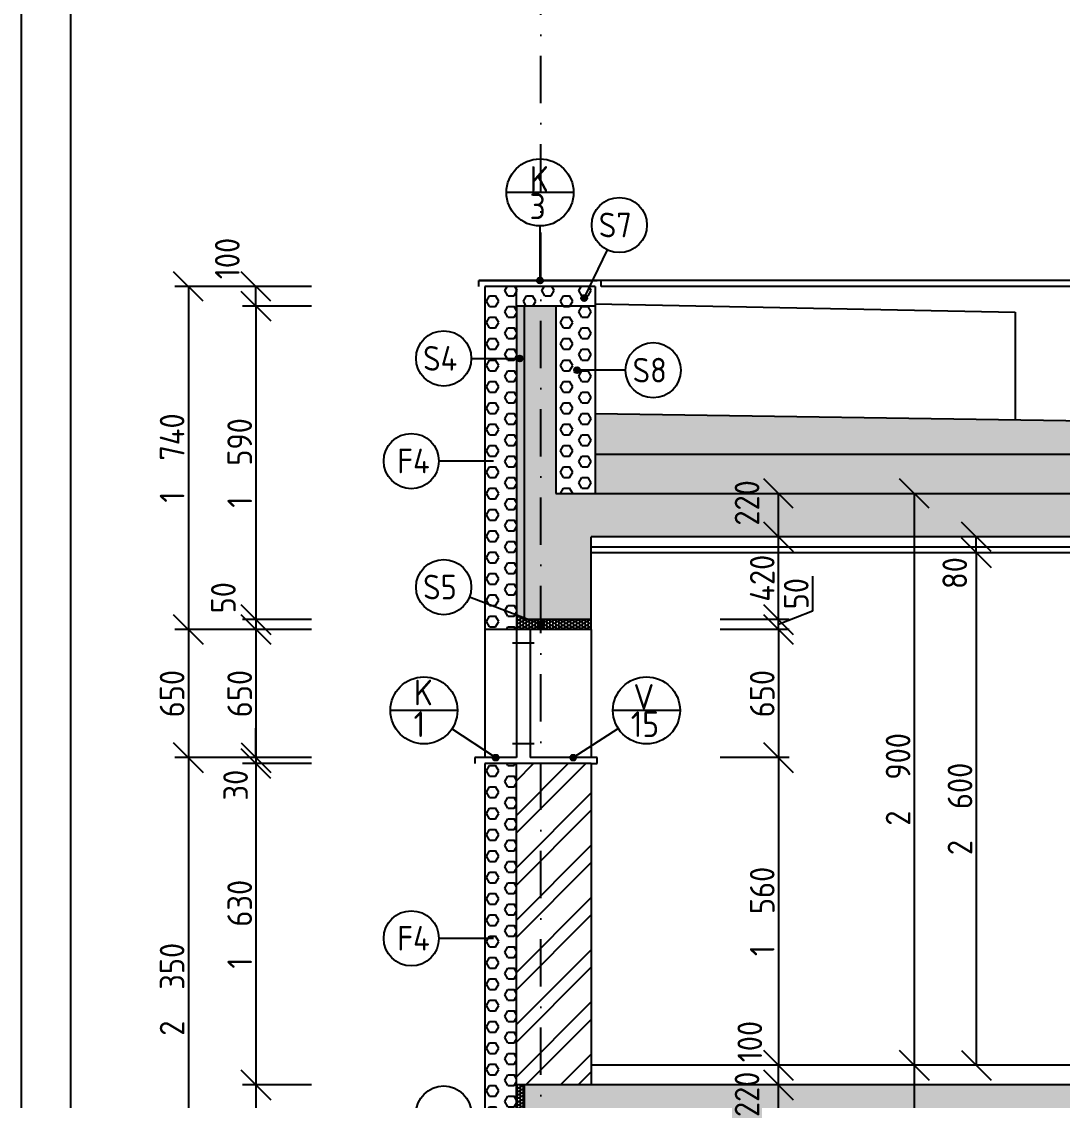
# Model space of a CAD drawing. Extents: x 3792242 to 5145247, y -1546315 to -1031918.
# Drawn here: x 3793531 to 3798810, y -1529822 to -1524350 of the extents above; entities that cross this region are included whole.
import ezdxf

# ---------------------------------------------------------------- set-up
doc = ezdxf.new("R2010")
doc.units = 0
doc.header["$MEASUREMENT"] = 0
doc.linetypes.add('BODKOCIARKOVANA_3', pattern=[5.6, 3, -1.3, 0, -1.3])
doc.layers.get('0').update_dxf_attribs({"linetype": 'CONTINUOUS'})
doc.layers.get('Defpoints').update_dxf_attribs({"color": 61, "linetype": 'CONTINUOUS'})
for name, color, linetype in [('KÓTY', 4, 'CONTINUOUS'), ('MÚRY', 1, 'CONTINUOUS'), ('OKNÁ', 143, 'CONTINUOUS'), ('osi', 253, 'CONTINUOUS'), ('TENKÁ', 7, 'CONTINUOUS'), ('ŠRAFY', 82, 'CONTINUOUS'), ('šrafy-múry', 8, 'CONTINUOUS')]:
    doc.layers.add(name, color=color, linetype=linetype)
doc.styles.add('STYLE1', font='isocp.shx')
doc.dimstyles.new('STANDARD-50', dxfattribs={"dimtxt": 125, "dimasz": 150, "dimexe": 10, "dimexo": 200, "dimgap": 20, "dimtad": 1, "dimdsep": 46, "dimlunit": 6, "dimtxsty": 'STYLE1', "dimblk1": 'OBLIQUE', "dimblk2": 'OBLIQUE', "dimsah": 1, "dimcen": 2.5, "dimse1": 1, "dimse2": 1, "dimadec": 0, "dimazin": 0, "dimtfac": 1, "dimtmove": 1, "dimatfit": 3, "dimldrblk": 'OBLIQUE', "dimfxl": 1, "dimtolj": 1, "dimtzin": 0, "dimarcsym": 0})
pattern_1 = [(45, (-139994.81, -26883.5), (53.0330086, 194.4543648), [250, -50, 0, -50])]
pattern_2 = [(0, (-652064.81, -17883.5), (0, 54.12658774), [31.25, -62.5]), (120, (-652064.81, -17883.5), (-46.875, -27.06329387), [31.25, -62.5]), (60, (-652033.56, -17883.5), (-46.875, 27.06329387), [31.25, -62.5])]
pattern_3 = [(0, (-648106.807, -26883.5), (15, 8.660254038), [10, -20]), (120, (-648106.807, -26883.5), (-15, 8.660254038), [10, -20]), (60, (-648106.807, -26883.5), (4e-15, 17.320508076), [-20, 10])]
pattern_4 = [(0, (42813.193, 0), (0, 37.5), [37.5, -37.5]), (90, (42813.193, 0), (-37.5, 2e-15), [37.5, -37.5])]

# ---------------------------------------------------------------- blocks, each defined once
blk = doc.blocks.new('_OBLIQUE')
at = {"color": 0, "linetype": 'ByBlock'}
blk.add_line((-0.5, -0.5), (0.5, 0.5), dxfattribs=at)
blk = doc.blocks.new('*D33676')
at = {"layer": 'Defpoints', "color": 0}
for p in [(3797724.7, -1529643.8), (3798058.7, -1529643.8), (3797724.7, -1532643.8)]:
    blk.add_point(p, dxfattribs=at)
at = {"layer": 'KÓTY', "color": 0, "lineweight": -2, "ltscale": 0.25}
blk.add_line((3798058.7, -1532643.8), (3798058.7, -1529643.8), dxfattribs=at)
at = {"layer": 'KÓTY', "color": 0, "linetype": 'ByBlock', "lineweight": -2, "xscale": 150, "yscale": 150, "zscale": 150}
for p, rotation in [((3798058.7, -1529643.8), 90), ((3798058.7, -1532643.8), 270)]:
    blk.add_blockref('_OBLIQUE', p, dxfattribs=dict(at, rotation=rotation))
at = {"layer": 'KÓTY', "color": 0, "insert": (3797976.2, -1531143.8), "char_height": 125, "attachment_point": 5, "rotation": 90, "style": 'STYLE1'}
blk.add_mtext('\\A1;3ﾠ000', dxfattribs=at)
blk = doc.blocks.new('*D33682')
at = {"layer": 'Defpoints', "color": 0}
for p in [(3796889.2, -1529743.8), (3797369.7, -1529743.8), (3796889.2, -1529963.8)]:
    blk.add_point(p, dxfattribs=at)
at = {"layer": 'KÓTY', "color": 0, "lineweight": -2, "ltscale": 0.25}
blk.add_line((3797369.7, -1529963.8), (3797369.7, -1529743.8), dxfattribs=at)
at = {"layer": 'KÓTY', "color": 0, "linetype": 'ByBlock', "lineweight": -2, "xscale": 150, "yscale": 150, "zscale": 150}
for p, rotation in [((3797369.7, -1529743.8), 90), ((3797369.7, -1529963.8), 270)]:
    blk.add_blockref('_OBLIQUE', p, dxfattribs=dict(at, rotation=rotation))
at = {"layer": 'KÓTY', "color": 0, "insert": (3797210.2, -1529791.5), "char_height": 125, "attachment_point": 5, "rotation": 90, "style": 'STYLE1'}
blk.add_mtext('\\A1;220', dxfattribs=at)
blk = doc.blocks.new('*D33684')
at = {"layer": 'Defpoints', "color": 0}
for p in [(3797369.7, -1529643.8), (3797369.7, -1529643.8), (3797369.7, -1529743.8)]:
    blk.add_point(p, dxfattribs=at)
at = {"layer": 'KÓTY', "color": 0, "lineweight": -2, "ltscale": 0.25}
blk.add_line((3797369.7, -1529743.8), (3797369.7, -1529643.8), dxfattribs=at)
at = {"layer": 'KÓTY', "color": 0, "linetype": 'ByBlock', "lineweight": -2, "xscale": 150, "yscale": 150, "zscale": 150}
for p, rotation in [((3797369.7, -1529643.8), 90), ((3797369.7, -1529743.8), 270)]:
    blk.add_blockref('_OBLIQUE', p, dxfattribs=dict(at, rotation=rotation))
at = {"layer": 'KÓTY', "color": 0, "insert": (3797224.2, -1529524), "char_height": 125, "attachment_point": 5, "rotation": 90, "style": 'STYLE1'}
blk.add_mtext('\\A1;100', dxfattribs=at)
blk = doc.blocks.new('*D33686')
at = {"layer": 'Defpoints', "color": 0}
for p in [(3798033.2, -1527043.8), (3798033.2, -1529643.8), (3798372.7, -1529643.8)]:
    blk.add_point(p, dxfattribs=at)
at = {"layer": 'KÓTY', "color": 0, "lineweight": -2, "ltscale": 0.25}
blk.add_line((3798372.7, -1527043.8), (3798372.7, -1529643.8), dxfattribs=at)
at = {"layer": 'KÓTY', "color": 0, "linetype": 'ByBlock', "lineweight": -2, "xscale": 150, "yscale": 150, "zscale": 150}
for p, rotation in [((3798372.7, -1527043.8), 90), ((3798372.7, -1529643.8), 270)]:
    blk.add_blockref('_OBLIQUE', p, dxfattribs=dict(at, rotation=rotation))
at = {"layer": 'KÓTY', "color": 0, "insert": (3798290.2, -1528343.8), "char_height": 125, "attachment_point": 5, "rotation": 90, "style": 'STYLE1'}
blk.add_mtext('\\A1;2ﾠ600', dxfattribs=at)
blk = doc.blocks.new('*D33687')
at = {"layer": 'Defpoints', "color": 0}
for p in [(3798372.7, -1526963.8), (3798372.7, -1526963.8), (3798372.7, -1527043.8)]:
    blk.add_point(p, dxfattribs=at)
at = {"layer": 'KÓTY', "color": 0, "lineweight": -2, "ltscale": 0.25}
blk.add_line((3798372.7, -1527043.8), (3798372.7, -1526963.8), dxfattribs=at)
at = {"layer": 'KÓTY', "color": 0, "linetype": 'ByBlock', "lineweight": -2, "xscale": 150, "yscale": 150, "zscale": 150}
for p, rotation in [((3798372.7, -1526963.8), 90), ((3798372.7, -1527043.8), 270)]:
    blk.add_blockref('_OBLIQUE', p, dxfattribs=dict(at, rotation=rotation))
at = {"layer": 'KÓTY', "color": 0, "insert": (3798263.7, -1527147.5), "char_height": 125, "attachment_point": 5, "rotation": 90, "style": 'STYLE1'}
blk.add_mtext('\\A1;80', dxfattribs=at)
blk = doc.blocks.new('*D33688')
at = {"layer": 'Defpoints', "color": 0}
for p in [(3797724.7, -1526743.8), (3798058.7, -1526743.8), (3797724.7, -1529643.8)]:
    blk.add_point(p, dxfattribs=at)
at = {"layer": 'KÓTY', "color": 0, "lineweight": -2, "ltscale": 0.25}
blk.add_line((3798058.7, -1529643.8), (3798058.7, -1526743.8), dxfattribs=at)
at = {"layer": 'KÓTY', "color": 0, "linetype": 'ByBlock', "lineweight": -2, "xscale": 150, "yscale": 150, "zscale": 150}
for p, rotation in [((3798058.7, -1526743.8), 90), ((3798058.7, -1529643.8), 270)]:
    blk.add_blockref('_OBLIQUE', p, dxfattribs=dict(at, rotation=rotation))
at = {"layer": 'KÓTY', "color": 0, "insert": (3797976.2, -1528193.8), "char_height": 125, "attachment_point": 5, "rotation": 90, "style": 'STYLE1'}
blk.add_mtext('\\A1;2ﾠ900', dxfattribs=at)
blk = doc.blocks.new('*D33689')
at = {"layer": 'Defpoints', "color": 0}
for p in [(3796450.2, -1528083.8), (3796420.2, -1529643.8), (3797369.7, -1529643.8)]:
    blk.add_point(p, dxfattribs=at)
at = {"layer": 'KÓTY', "color": 0, "lineweight": -2, "ltscale": 0.25}
blk.add_line((3797369.7, -1528083.8), (3797369.7, -1529643.8), dxfattribs=at)
at = {"layer": 'KÓTY', "color": 0, "linetype": 'ByBlock', "lineweight": -2, "xscale": 150, "yscale": 150, "zscale": 150}
for p, rotation in [((3797369.7, -1528083.8), 90), ((3797369.7, -1529643.8), 270)]:
    blk.add_blockref('_OBLIQUE', p, dxfattribs=dict(at, rotation=rotation))
at = {"layer": 'KÓTY', "color": 0, "insert": (3797287.2, -1528863.8), "char_height": 125, "attachment_point": 5, "rotation": 90, "style": 'STYLE1'}
blk.add_mtext('\\A1;1ﾠ560', dxfattribs=at)
blk = doc.blocks.new('*D33690')
at = {"layer": 'Defpoints', "color": 0}
for p in [(3796420.2, -1527433.8), (3796420.2, -1528083.8), (3797369.7, -1528083.8)]:
    blk.add_point(p, dxfattribs=at)
at = {"layer": 'KÓTY', "color": 0, "lineweight": -2, "ltscale": 0.25}
blk.add_line((3797369.7, -1527433.8), (3797369.7, -1528083.8), dxfattribs=at)
at = {"layer": 'KÓTY', "color": 0, "linetype": 'ByBlock', "lineweight": -2, "xscale": 150, "yscale": 150, "zscale": 150}
for p, rotation in [((3797369.7, -1527433.8), 90), ((3797369.7, -1528083.8), 270)]:
    blk.add_blockref('_OBLIQUE', p, dxfattribs=dict(at, rotation=rotation))
at = {"layer": 'KÓTY', "color": 0, "insert": (3797287.2, -1527758.8), "char_height": 125, "attachment_point": 5, "rotation": 90, "style": 'STYLE1'}
blk.add_mtext('\\A1;650', dxfattribs=at)
blk = doc.blocks.new('*D33694')
at = {"layer": 'Defpoints', "color": 0}
for p in [(3796889.2, -1526743.8), (3797369.7, -1526743.8), (3796889.2, -1526963.8)]:
    blk.add_point(p, dxfattribs=at)
at = {"layer": 'KÓTY', "color": 0, "lineweight": -2, "ltscale": 0.25}
blk.add_line((3797369.7, -1526963.8), (3797369.7, -1526743.8), dxfattribs=at)
at = {"layer": 'KÓTY', "color": 0, "linetype": 'ByBlock', "lineweight": -2, "xscale": 150, "yscale": 150, "zscale": 150}
for p, rotation in [((3797369.7, -1526743.8), 90), ((3797369.7, -1526963.8), 270)]:
    blk.add_blockref('_OBLIQUE', p, dxfattribs=dict(at, rotation=rotation))
at = {"layer": 'KÓTY', "color": 0, "insert": (3797210.2, -1526791.5), "char_height": 125, "attachment_point": 5, "rotation": 90, "style": 'STYLE1'}
blk.add_mtext('\\A1;220', dxfattribs=at)
blk = doc.blocks.new('*D49420')
at = {"layer": 'Defpoints', "color": 0}
for p in [(3796420.2, -1527383.8), (3797369.7, -1527383.8), (3796420.2, -1527433.8)]:
    blk.add_point(p, dxfattribs=at)
at = {"layer": 'KÓTY', "color": 0, "lineweight": -2, "ltscale": 0.25}
for p, q in [((3797542.2, -1527162.9), (3797542.2, -1527340.5)), ((3797542.2, -1527340.5), (3797369.7, -1527408.8)), ((3797369.7, -1527433.8), (3797369.7, -1527383.8))]:
    blk.add_line(p, q, dxfattribs=at)
at = {"layer": 'KÓTY', "color": 0, "linetype": 'ByBlock', "lineweight": -2, "xscale": 150, "yscale": 150, "zscale": 150}
for p, rotation in [((3797369.7, -1527383.8), 90), ((3797369.7, -1527433.8), 270)]:
    blk.add_blockref('_OBLIQUE', p, dxfattribs=dict(at, rotation=rotation))
at = {"layer": 'KÓTY', "color": 0, "insert": (3797459.7, -1527251.7), "char_height": 125, "attachment_point": 5, "rotation": 90, "style": 'STYLE1'}
blk.add_mtext('\\A1;50', dxfattribs=at)
blk = doc.blocks.new('*D49421')
at = {"layer": 'Defpoints', "color": 0}
for p in [(3796420.2, -1526963.8), (3797369.7, -1526963.8), (3796420.2, -1527383.8)]:
    blk.add_point(p, dxfattribs=at)
at = {"layer": 'KÓTY', "color": 0, "lineweight": -2, "ltscale": 0.25}
blk.add_line((3797369.7, -1527383.8), (3797369.7, -1526963.8), dxfattribs=at)
at = {"layer": 'KÓTY', "color": 0, "linetype": 'ByBlock', "lineweight": -2, "xscale": 150, "yscale": 150, "zscale": 150}
for p, rotation in [((3797369.7, -1526963.8), 90), ((3797369.7, -1527383.8), 270)]:
    blk.add_blockref('_OBLIQUE', p, dxfattribs=dict(at, rotation=rotation))
at = {"layer": 'KÓTY', "color": 0, "insert": (3797287.2, -1527173.8), "char_height": 125, "attachment_point": 5, "rotation": 90, "style": 'STYLE1'}
blk.add_mtext('\\A1;420', dxfattribs=at)
blk = doc.blocks.new('*D49437')
at = {"layer": 'Defpoints', "color": 0}
for p in [(3794719.7, -1525693.8), (3795538.7, -1525693.8), (3795538.7, -1525793.8)]:
    blk.add_point(p, dxfattribs=at)
at = {"layer": 'KÓTY', "color": 0, "lineweight": -2, "ltscale": 0.25}
blk.add_line((3794719.7, -1525793.8), (3794719.7, -1525693.8), dxfattribs=at)
at = {"layer": 'KÓTY', "color": 0, "linetype": 'ByBlock', "lineweight": -2, "xscale": 150, "yscale": 150, "zscale": 150}
for p, rotation in [((3794719.7, -1525693.8), 90), ((3794719.7, -1525793.8), 270)]:
    blk.add_blockref('_OBLIQUE', p, dxfattribs=dict(at, rotation=rotation))
at = {"layer": 'KÓTY', "color": 0, "insert": (3794574.2, -1525552), "char_height": 125, "attachment_point": 5, "rotation": 90, "style": 'STYLE1'}
blk.add_mtext('\\A1;100', dxfattribs=at)
blk = doc.blocks.new('*D49438')
at = {"layer": 'Defpoints', "color": 0}
for p in [(3795880.2, -1525693.8), (3794376.7, -1527433.8), (3795880.2, -1527433.8)]:
    blk.add_point(p, dxfattribs=at)
at = {"layer": 'KÓTY', "color": 0, "lineweight": -2, "ltscale": 0.25}
blk.add_line((3794376.7, -1525693.8), (3794376.7, -1527433.8), dxfattribs=at)
at = {"layer": 'KÓTY', "color": 0, "linetype": 'ByBlock', "lineweight": -2, "xscale": 150, "yscale": 150, "zscale": 150}
for p, rotation in [((3794376.7, -1525693.8), 90), ((3794376.7, -1527433.8), 270)]:
    blk.add_blockref('_OBLIQUE', p, dxfattribs=dict(at, rotation=rotation))
at = {"layer": 'KÓTY', "color": 0, "insert": (3794294.2, -1526563.8), "char_height": 125, "attachment_point": 5, "rotation": 90, "style": 'STYLE1'}
blk.add_mtext('\\A1;1ﾠ740', dxfattribs=at)
blk = doc.blocks.new('*D49439')
at = {"layer": 'Defpoints', "color": 0}
for p in [(3795880.2, -1527433.8), (3794376.7, -1528083.8), (3795880.2, -1528083.8)]:
    blk.add_point(p, dxfattribs=at)
at = {"layer": 'KÓTY', "color": 0, "lineweight": -2, "ltscale": 0.25}
blk.add_line((3794376.7, -1527433.8), (3794376.7, -1528083.8), dxfattribs=at)
at = {"layer": 'KÓTY', "color": 0, "linetype": 'ByBlock', "lineweight": -2, "xscale": 150, "yscale": 150, "zscale": 150}
for p, rotation in [((3794376.7, -1527433.8), 90), ((3794376.7, -1528083.8), 270)]:
    blk.add_blockref('_OBLIQUE', p, dxfattribs=dict(at, rotation=rotation))
at = {"layer": 'KÓTY', "color": 0, "insert": (3794294.2, -1527758.8), "char_height": 125, "attachment_point": 5, "rotation": 90, "style": 'STYLE1'}
blk.add_mtext('\\A1;650', dxfattribs=at)
blk = doc.blocks.new('*D49440')
at = {"layer": 'Defpoints', "color": 0}
for p in [(3795880.2, -1528083.8), (3794376.7, -1530433.8), (3795880.2, -1530433.8)]:
    blk.add_point(p, dxfattribs=at)
at = {"layer": 'KÓTY', "color": 0, "lineweight": -2, "ltscale": 0.25}
blk.add_line((3794376.7, -1528083.8), (3794376.7, -1530433.8), dxfattribs=at)
at = {"layer": 'KÓTY', "color": 0, "linetype": 'ByBlock', "lineweight": -2, "xscale": 150, "yscale": 150, "zscale": 150}
for p, rotation in [((3794376.7, -1528083.8), 90), ((3794376.7, -1530433.8), 270)]:
    blk.add_blockref('_OBLIQUE', p, dxfattribs=dict(at, rotation=rotation))
at = {"layer": 'KÓTY', "color": 0, "insert": (3794294.2, -1529258.8), "char_height": 125, "attachment_point": 5, "rotation": 90, "style": 'STYLE1'}
blk.add_mtext('\\A1;2ﾠ350', dxfattribs=at)
blk = doc.blocks.new('*D49446')
at = {"layer": 'Defpoints', "color": 0}
for p in [(3796040.2, -1525793.8), (3794719.7, -1527383.8), (3796080.2, -1527383.8)]:
    blk.add_point(p, dxfattribs=at)
at = {"layer": 'KÓTY', "color": 0, "lineweight": -2, "ltscale": 0.25}
blk.add_line((3794719.7, -1525793.8), (3794719.7, -1527383.8), dxfattribs=at)
at = {"layer": 'KÓTY', "color": 0, "linetype": 'ByBlock', "lineweight": -2, "xscale": 150, "yscale": 150, "zscale": 150}
for p, rotation in [((3794719.7, -1525793.8), 90), ((3794719.7, -1527383.8), 270)]:
    blk.add_blockref('_OBLIQUE', p, dxfattribs=dict(at, rotation=rotation))
at = {"layer": 'KÓTY', "color": 0, "insert": (3794637.2, -1526588.8), "char_height": 125, "attachment_point": 5, "rotation": 90, "style": 'STYLE1'}
blk.add_mtext('\\A1;1ﾠ590', dxfattribs=at)
blk = doc.blocks.new('*D49447')
at = {"layer": 'Defpoints', "color": 0}
for p in [(3796080.2, -1527383.8), (3794719.7, -1527433.8), (3796040.2, -1527433.8)]:
    blk.add_point(p, dxfattribs=at)
at = {"layer": 'KÓTY', "color": 0, "lineweight": -2, "ltscale": 0.25}
blk.add_line((3794719.7, -1527383.8), (3794719.7, -1527433.8), dxfattribs=at)
at = {"layer": 'KÓTY', "color": 0, "linetype": 'ByBlock', "lineweight": -2, "xscale": 150, "yscale": 150, "zscale": 150}
for p, rotation in [((3794719.7, -1527383.8), 90), ((3794719.7, -1527433.8), 270)]:
    blk.add_blockref('_OBLIQUE', p, dxfattribs=dict(at, rotation=rotation))
at = {"layer": 'KÓTY', "color": 0, "insert": (3794554.2, -1527272.5), "char_height": 125, "attachment_point": 5, "rotation": 90, "style": 'STYLE1'}
blk.add_mtext('\\A1;50', dxfattribs=at)
blk = doc.blocks.new('*D49448')
at = {"layer": 'Defpoints', "color": 0}
for p in [(3796040.2, -1527433.8), (3794719.7, -1528083.8), (3796110.2, -1528083.8)]:
    blk.add_point(p, dxfattribs=at)
at = {"layer": 'KÓTY', "color": 0, "lineweight": -2, "ltscale": 0.25}
blk.add_line((3794719.7, -1527433.8), (3794719.7, -1528083.8), dxfattribs=at)
at = {"layer": 'KÓTY', "color": 0, "linetype": 'ByBlock', "lineweight": -2, "xscale": 150, "yscale": 150, "zscale": 150}
for p, rotation in [((3794719.7, -1527433.8), 90), ((3794719.7, -1528083.8), 270)]:
    blk.add_blockref('_OBLIQUE', p, dxfattribs=dict(at, rotation=rotation))
at = {"layer": 'KÓTY', "color": 0, "insert": (3794637.2, -1527758.8), "char_height": 125, "attachment_point": 5, "rotation": 90, "style": 'STYLE1'}
blk.add_mtext('\\A1;650', dxfattribs=at)
blk = doc.blocks.new('*D49449')
at = {"layer": 'Defpoints', "color": 0}
for p in [(3794719.7, -1528113.8), (3796110.2, -1528083.8), (3796110.2, -1528113.8)]:
    blk.add_point(p, dxfattribs=at)
at = {"layer": 'KÓTY', "color": 0, "lineweight": -2, "ltscale": 0.25}
for p, q in [((3794719.7, -1528083.8), (3794719.7, -1527933.8)), ((3794719.7, -1528083.8), (3794719.7, -1528113.8)), ((3794719.7, -1528113.8), (3794719.7, -1528263.8))]:
    blk.add_line(p, q, dxfattribs=at)
at = {"layer": 'KÓTY', "color": 0, "linetype": 'ByBlock', "lineweight": -2, "xscale": 150, "yscale": 150, "zscale": 150}
for p, rotation in [((3794719.7, -1528083.8), 270), ((3794719.7, -1528113.8), 90)]:
    blk.add_blockref('_OBLIQUE', p, dxfattribs=dict(at, rotation=rotation))
at = {"layer": 'KÓTY', "color": 0, "insert": (3794616.2, -1528223), "char_height": 125, "attachment_point": 5, "rotation": 90, "style": 'STYLE1'}
blk.add_mtext('\\A1;30', dxfattribs=at)
blk = doc.blocks.new('*D49450')
at = {"layer": 'Defpoints', "color": 0}
for p in [(3796110.2, -1528113.8), (3794719.7, -1529743.8), (3796080.2, -1529743.8)]:
    blk.add_point(p, dxfattribs=at)
at = {"layer": 'KÓTY', "color": 0, "lineweight": -2, "ltscale": 0.25}
blk.add_line((3794719.7, -1528113.8), (3794719.7, -1529743.8), dxfattribs=at)
at = {"layer": 'KÓTY', "color": 0, "linetype": 'ByBlock', "lineweight": -2, "xscale": 150, "yscale": 150, "zscale": 150}
for p, rotation in [((3794719.7, -1528113.8), 90), ((3794719.7, -1529743.8), 270)]:
    blk.add_blockref('_OBLIQUE', p, dxfattribs=dict(at, rotation=rotation))
at = {"layer": 'KÓTY', "color": 0, "insert": (3794637.2, -1528928.8), "char_height": 125, "attachment_point": 5, "rotation": 90, "style": 'STYLE1'}
blk.add_mtext('\\A1;1ﾠ630', dxfattribs=at)
blk = doc.blocks.new('*D49451')
at = {"layer": 'Defpoints', "color": 0}
for p in [(3796080.2, -1529743.8), (3794719.7, -1530383.8), (3796080.2, -1530383.8)]:
    blk.add_point(p, dxfattribs=at)
at = {"layer": 'KÓTY', "color": 0, "lineweight": -2, "ltscale": 0.25}
blk.add_line((3794719.7, -1529743.8), (3794719.7, -1530383.8), dxfattribs=at)
at = {"layer": 'KÓTY', "color": 0, "linetype": 'ByBlock', "lineweight": -2, "xscale": 150, "yscale": 150, "zscale": 150}
for p, rotation in [((3794719.7, -1529743.8), 90), ((3794719.7, -1530383.8), 270)]:
    blk.add_blockref('_OBLIQUE', p, dxfattribs=dict(at, rotation=rotation))
at = {"layer": 'KÓTY', "color": 0, "insert": (3794637.2, -1530063.8), "char_height": 125, "attachment_point": 5, "rotation": 90, "style": 'STYLE1'}
blk.add_mtext('\\A1;640', dxfattribs=at)

msp = doc.modelspace()

# ---------------------------------------------------------------- hatches: boundary and pattern name
at = {"layer": 'TENKÁ'}
h = msp.add_hatch(color=256, dxfattribs=at)
h.dxf.hatch_style = 1
h.paths.add_polyline_path([(3796160.193, -1525648.77, 2.41421356), (3796175.193, -1525663.77, 0.41421356)])
h = msp.add_hatch(color=256, dxfattribs=at)
h.dxf.hatch_style = 1
h.paths.add_polyline_path([(3796384.193, -1525737.5, -2.41421356), (3796369.193, -1525752.5, -0.41421356)])
h = msp.add_hatch(color=256, dxfattribs=at)
h.dxf.hatch_style = 1
h.paths.add_polyline_path([(3796057.693, -1526043.676, 2.41421356), (3796072.693, -1526058.676, 0.41421356)])
h = msp.add_hatch(color=256, dxfattribs=at)
h.dxf.hatch_style = 1
h.paths.add_polyline_path([(3796348.193, -1526103.676, -2.41421356), (3796333.193, -1526118.676, -0.41421356)])
h = msp.add_hatch(color=256, dxfattribs=at)
h.dxf.hatch_style = 1
h.paths.add_polyline_path([(3796166.693, -1527393.946, -2.41421356), (3796151.693, -1527408.946, -0.41421356)])
h = msp.add_hatch(color=256, dxfattribs=at)
h.dxf.hatch_style = 1
h.paths.add_polyline_path([(3795935.193, -1528068.77, 2.41421356), (3795950.193, -1528083.77, 0.41421356)])
h = msp.add_hatch(color=256, dxfattribs=at)
h.dxf.hatch_style = 1
h.paths.add_polyline_path([(3796328.193, -1528068.77, 2.41421356), (3796343.193, -1528083.77, 0.41421356)])
at = {"layer": 'ŠRAFY'}
h = msp.add_hatch(dxfattribs=at)
h.set_pattern_fill('HEX', color=256, scale=250)
h.set_pattern_definition(pattern_2)
h.paths.add_polyline_path([(3795880.193, -1525693.77), (3796440.193, -1525693.77), (3796440.193, -1526338.033), (3796440.193, -1526543.77), (3796440.193, -1526743.77), (3796240.193, -1526743.77), (3796240.193, -1525793.77), (3796080.193, -1525793.77), (3796040.193, -1525793.77), (3796040.193, -1526058.676), (3795880.193, -1526058.676)])
h = msp.add_hatch(dxfattribs=at)
h.set_pattern_fill('HONEY', color=256, scale=80)
h.set_pattern_definition(pattern_3)
h.paths.add_polyline_path([(3796040.193, -1525793.77), (3796040.193, -1526058.676), (3796042.693, -1526058.676, -1), (3796072.693, -1526058.676, -1), (3796042.693, -1526058.676), (3796040.193, -1526058.676), (3796040.193, -1527360.321), (3796080.193, -1527375.697), (3796080.193, -1525793.77)])
h = msp.add_hatch(dxfattribs=at)
h.set_pattern_fill('HEX', color=256, scale=250)
h.set_pattern_definition(pattern_2)
h.paths.add_polyline_path([(3796040.193, -1527360.321), (3796040.193, -1526058.676), (3795880.193, -1526058.676), (3795880.193, -1526579.413), (3795880.193, -1527298.82)])
h = msp.add_hatch(dxfattribs=at)
h.set_pattern_fill('SQUARE', color=256, scale=300)
h.set_pattern_definition(pattern_4)
h.paths.add_polyline_path([(3800837.693, -1526403.77), (3796440.193, -1526337.808), (3796440.193, -1526543.77), (3809320.193, -1526543.77), (3809320.193, -1526276.533), (3802260.535, -1526382.428), (3802239.193, -1526403.77), (3802218.481, -1526383.058)])
h.paths.add_polyline_path([(3808320.193, -1526564.799), (3808320.193, -1526277.201), (3808570.193, -1526277.201), (3808570.193, -1526564.799)], flags=9)
h.paths.add_polyline_path([(3806196.995, -1526317.059), (3806703.794, -1526317.059), (3806703.794, -1526517.173), (3806196.995, -1526517.173)], flags=24)
h = msp.add_hatch(dxfattribs=at)
h.set_pattern_fill('SQUARE', color=256, scale=300)
h.set_pattern_definition(pattern_4)
h.paths.add_polyline_path([(3806248.152, -1526543.77), (3796440.193, -1526543.77), (3796440.193, -1526743.77), (3806248.152, -1526743.77)])
h.paths.add_polyline_path([(3797085.193, -1526935.299), (3797085.193, -1526647.701), (3797335.193, -1526647.701), (3797335.193, -1526935.299)], flags=9)
h = msp.add_hatch(dxfattribs=at)
h.set_pattern_fill('HEX', color=256, scale=250)
h.set_pattern_definition(pattern_2)
h.paths.add_polyline_path([(3795880.193, -1527433.77), (3796040.193, -1527433.77), (3796040.193, -1527360.321), (3795880.193, -1527298.82)])
h = msp.add_hatch(dxfattribs=at)
h.set_pattern_fill('HONEY', color=256, scale=80)
h.set_pattern_definition(pattern_3)
h.paths.add_polyline_path([(3796040.193, -1527433.77), (3796420.193, -1527433.77), (3796420.193, -1527383.77), (3796101.196, -1527383.77), (3796080.193, -1527383.77), (3796080.193, -1527375.697), (3796040.193, -1527360.321)])
h = msp.add_hatch(dxfattribs=at)
h.set_pattern_fill('HEX', color=256, scale=250)
h.set_pattern_definition(pattern_2)
h.paths.add_polyline_path([(3795880.193, -1528113.77), (3795880.193, -1530433.77), (3796040.193, -1530433.77), (3796040.193, -1530383.77), (3796040.193, -1529743.77), (3796040.193, -1528113.77)])
h = msp.add_hatch(dxfattribs=at)
h.set_pattern_fill('ANSI32', color=256, scale=500)
h.set_pattern_definition([(45, (10351.7, -395519.38), (-132.5825215, 132.5825215), []), (45, (10440.08, -395519.38), (-132.5825215, 132.5825215), [])])
h.paths.add_polyline_path([(3796420.193, -1529743.77), (3796420.193, -1529643.77), (3796420.193, -1528113.77), (3796040.193, -1528113.77), (3796040.193, -1529743.77), (3796080.193, -1529743.77)])
h = msp.add_hatch(dxfattribs=at)
h.set_pattern_fill('HONEY', color=256, scale=80)
h.set_pattern_definition(pattern_3)
h.paths.add_polyline_path([(3796080.193, -1530383.77), (3796080.193, -1529743.77), (3796040.193, -1529743.77), (3796040.193, -1530383.77)])
at = {"layer": 'šrafy-múry'}
h = msp.add_hatch(dxfattribs=at)
h.set_pattern_fill('ANSI36', color=253, scale=800)
h.set_pattern_definition(pattern_1)
h.paths.add_polyline_path([(3801420.193, -1527013.77), (3801420.193, -1526963.77), (3801535.193, -1526963.77), (3801585.193, -1526963.77), (3803835.193, -1526963.77), (3803950.193, -1526963.77), (3804950.193, -1526963.77), (3805065.193, -1526963.77), (3809340.193, -1526963.77), (3809340.193, -1527213.77), (3809680.193, -1527213.77), (3809680.193, -1525793.77), (3809520.193, -1525793.77), (3809520.193, -1526743.77), (3796240.193, -1526743.77), (3796240.193, -1525793.77), (3796080.193, -1525793.77), (3796080.193, -1527383.77), (3796420.193, -1527383.77), (3796420.193, -1527013.77), (3796420.193, -1526963.77), (3800085.193, -1526963.77), (3800085.193, -1527013.77)])
h.paths.add_polyline_path([(3797085.193, -1526935.299), (3797085.193, -1526647.701), (3797335.193, -1526647.701), (3797335.193, -1526935.299)], flags=24)
h.paths.add_polyline_path([(3808246.193, -1527070.799), (3808246.193, -1526783.201), (3808496.193, -1526783.201), (3808496.193, -1527070.799)], flags=24)
h.paths.add_polyline_path([(3808601.193, -1526941.799), (3808601.193, -1526654.201), (3808851.193, -1526654.201), (3808851.193, -1526941.799)], flags=24)
h = msp.add_hatch(dxfattribs=at)
h.set_pattern_fill('ANSI36', color=253, scale=800)
h.set_pattern_definition(pattern_1)
h.paths.add_polyline_path([(3796080.193, -1530213.77), (3796420.193, -1530213.77), (3796420.193, -1529963.77), (3801370.193, -1529963.77), (3801535.193, -1529963.77), (3803835.193, -1529963.77), (3803950.193, -1529963.77), (3804950.193, -1529963.77), (3805065.193, -1529963.77), (3809340.193, -1529963.77), (3809340.193, -1530213.77), (3809680.193, -1530213.77), (3809680.193, -1529743.77), (3796080.193, -1529743.77)])

# ---------------------------------------------------------------- linework, layer by layer
at = {"layer": 'KÓTY', "ltscale": 0.25}
for p, q in [((3794657.596, -1525693.77), (3794307.596, -1525693.77)), ((3795000.596, -1525693.77), (3794650.596, -1525693.77)), ((3795000.596, -1525793.77), (3794650.596, -1525793.77)), ((3795000.596, -1527383.77), (3794650.596, -1527383.77)), ((3797423.096, -1527383.77), (3797073.096, -1527383.77)), ((3794657.596, -1527433.77), (3794307.596, -1527433.77)), ((3795000.596, -1527433.77), (3794650.596, -1527433.77)), ((3797423.096, -1527433.77), (3797073.096, -1527433.77)), ((3794657.596, -1528083.77), (3794307.596, -1528083.77)), ((3795000.596, -1528083.77), (3794650.596, -1528083.77)), ((3795000.596, -1528113.77), (3794650.596, -1528113.77)), ((3797423.096, -1528083.77), (3797073.096, -1528083.77)), ((3795000.596, -1529743.77), (3794650.596, -1529743.77))]:
    msp.add_line(p, q, dxfattribs=at)
at = {"layer": 'MÚRY'}
for p, q in [((3795880.193, -1525693.77), (3795880.193, -1527433.77)), ((3796440.193, -1525693.77), (3795880.193, -1525693.77)), ((3796440.193, -1525693.77), (3796440.193, -1526337.808)), ((3796440.193, -1526337.808), (3800837.693, -1526403.77)), ((3801370.193, -1526963.77), (3796420.193, -1526963.77)), ((3796420.193, -1527433.77), (3796420.193, -1526963.77)), ((3796420.193, -1527433.77), (3795880.193, -1527433.77)), ((3795880.193, -1528113.77), (3795880.193, -1530433.77)), ((3796420.193, -1528113.77), (3795880.193, -1528113.77)), ((3796420.193, -1528113.77), (3796420.193, -1529643.77)), ((3801420.193, -1529643.77), (3796420.193, -1529643.77))]:
    msp.add_line(p, q, dxfattribs=at)
at = {"layer": 'OKNÁ', "ltscale": 0.25}
for p, q in [((3795811.693, -1526058.676), (3796057.693, -1526058.676)), ((3796594.193, -1526118.676), (3796348.193, -1526118.676)), ((3795924.693, -1526579.413), (3795647.331, -1526579.413)), ((3796166.693, -1527408.946), (3795802.371, -1527268.907)), ((3796040.193, -1527433.77), (3796040.193, -1528083.77)), ((3796110.193, -1527433.77), (3796110.193, -1528083.77)), ((3796130.193, -1527503.77), (3796020.193, -1527503.77)), ((3796130.193, -1528013.77), (3796020.193, -1528013.77)), ((3795924.693, -1529000.413), (3795647.331, -1529000.413))]:
    msp.add_line(p, q, dxfattribs=at)
for centre in [(3796562.693, -1525382.176), (3795671.693, -1526058.676), (3796734.193, -1526118.676), (3795507.331, -1526579.413), (3795671.693, -1527218.676), (3795507.331, -1529000.413), (3795671.693, -1529889.176)]:
    msp.add_circle(centre, 140, dxfattribs=at)
at = {"layer": 'osi', "linetype": 'BODKOCIARKOVANA_3', "ltscale": 80}
msp.add_line((3796165.193, -1542239.5), (3796165.193, -1519829.5), dxfattribs=at)
at = {"layer": 'TENKÁ', "color": 7}
for p, q in [((3793530.863, -1546314.833), (3793530.863, -1518480.798)), ((3793780.863, -1546064.833), (3793780.863, -1518730.798))]:
    msp.add_line(p, q, dxfattribs=at)
at = {"layer": 'TENKÁ', "ltscale": 0.25}
for p, q in [((3796330.193, -1525216.867), (3795990.193, -1525216.867)), ((3796160.193, -1525678.77), (3796160.193, -1525386.867)), ((3795741.75, -1527843.867), (3795401.75, -1527843.867)), ((3796870.193, -1527843.867), (3796530.193, -1527843.867))]:
    msp.add_line(p, q, dxfattribs=at)
at = {"layer": 'TENKÁ'}
for p, q in [((3796384.193, -1525752.5), (3796501.904, -1525508.29)), ((3795850.193, -1525693.77), (3795850.193, -1525663.77)), ((3795850.193, -1525663.77), (3796450.193, -1525663.77)), ((3799589.363, -1525663.77), (3795850.193, -1525663.77)), ((3796040.193, -1525793.77), (3796040.193, -1525693.77)), ((3796470.193, -1525693.77), (3796470.193, -1525663.77)), ((3799589.389, -1525693.77), (3796470.193, -1525693.77)), ((3796440.193, -1525793.77), (3796040.193, -1525793.77)), ((3796040.193, -1525793.77), (3796040.193, -1527433.77)), ((3796080.193, -1525793.77), (3796080.193, -1527383.77)), ((3796240.193, -1525793.77), (3796080.193, -1525793.77)), ((3796240.193, -1525793.77), (3796240.193, -1526743.77)), ((3796440.193, -1525781.17), (3798570.193, -1525823.77)), ((3798570.193, -1525823.77), (3798570.193, -1526369.758)), ((3796440.193, -1526337.808), (3796440.193, -1526743.77)), ((3796440.193, -1526543.77), (3809320.193, -1526543.77)), ((3796240.193, -1526743.77), (3809520.193, -1526743.77)), ((3796420.193, -1527013.77), (3801420.193, -1527013.77)), ((3796420.193, -1527043.77), (3801420.193, -1527043.77)), ((3796420.193, -1527383.77), (3796080.193, -1527383.77)), ((3795880.193, -1527433.77), (3795880.193, -1528083.77)), ((3796420.193, -1527433.77), (3796420.193, -1528083.77)), ((3795935.193, -1528083.77), (3795713.628, -1527937.518)), ((3796328.193, -1528083.77), (3796557.325, -1527936.002)), ((3796040.193, -1528083.77), (3795830.193, -1528083.77)), ((3795830.193, -1528083.77), (3795830.193, -1528113.77)), ((3796040.193, -1530433.77), (3796040.193, -1528113.77)), ((3796450.193, -1528083.77), (3796110.193, -1528083.77)), ((3796420.193, -1528113.77), (3796450.193, -1528113.77)), ((3796450.193, -1528113.77), (3796450.193, -1528083.77)), ((3796420.193, -1529643.77), (3796420.193, -1529743.77)), ((3809720.193, -1529743.77), (3796040.193, -1529743.77)), ((3796080.193, -1529743.77), (3796080.193, -1530383.77))]:
    msp.add_line(p, q, dxfattribs=at)
at = {"layer": 'TENKÁ', "ltscale": 0.25}
for centre in [(3796160.193, -1525216.867), (3795571.75, -1527843.867), (3796700.193, -1527843.867)]:
    msp.add_circle(centre, 170, dxfattribs=at)
at = {"layer": 'TENKÁ'}
for centre in [(3796160.193, -1525663.77), (3796384.193, -1525752.5), (3796057.693, -1526058.676), (3796348.193, -1526118.676), (3796166.693, -1527408.946), (3795935.193, -1528083.77), (3796328.193, -1528083.77)]:
    msp.add_circle(centre, 15, dxfattribs=at)

# ---------------------------------------------------------------- texts
at = {"layer": 'TENKÁ', "style": 'STYLE1'}
for s, p in [('K', (3796108.162, -1525213.367)), ('3', (3796107.162, -1525352.004)), ('K', (3795520.22, -1527818.367)), ('V', (3796634.162, -1527840.367)), ('1', (3795519.22, -1527979.003)), ('15', (3796620.662, -1527979.003))]:
    msp.add_text(s, height=130, dxfattribs=at).set_placement(p)
at = {"layer": 'TENKÁ', "ltscale": 0.25, "style": 'STYLE1'}
for s, p in [('S7', (3796458.388, -1525444.354)), ('S4', (3795567.388, -1526120.854)), ('S8', (3796629.888, -1526180.854)), ('F4', (3795436.027, -1526641.591)), ('S5', (3795567.388, -1527280.854)), ('F4', (3795436.027, -1529062.591))]:
    msp.add_text(s, height=125, dxfattribs=at).set_placement(p)

# ---------------------------------------------------------------- dimensions: what is measured, and where the dimension line sits
at = {"layer": 'KÓTY', "ltscale": 0.25}
for base, p1, p2, picture, middle in [((3794719.693, -1525693.77), (3795538.693, -1525793.77), (3795538.693, -1525693.77), '*D49437', (3794656.693, -1525552)), ((3798372.693, -1526963.77), (3798372.693, -1527043.77), (3798372.693, -1526963.77), '*D33687', (3798346.193, -1527147.5)), ((3794719.693, -1527433.77), (3796080.193, -1527383.77), (3796040.193, -1527433.77), '*D49447', (3794636.693, -1527272.5)), ((3797369.693, -1527383.77), (3796420.193, -1527433.77), (3796420.193, -1527383.77), '*D49420', (3797542.193, -1527320.5)), ((3794719.693, -1528113.77), (3796110.193, -1528083.77), (3796110.193, -1528113.77), '*D49449', (3794698.693, -1528223))]:
    dim = msp.add_linear_dim(base=base, p1=p1, p2=p2, angle=90, dimstyle='STANDARD-50', override={"dimtxsty": 'STYLE1', "dimldrblk": 'OBLIQUE'}, dxfattribs=at)
    dim.commit()
    dim.dimension.update_dxf_attribs({"geometry": picture, "text_midpoint": middle, "dimtype": 160})
for base, p1, p2, picture, middle in [((3794376.693, -1527433.77), (3795880.193, -1525693.77), (3795880.193, -1527433.77), '*D49438', (3794294.15, -1526563.77)), ((3794719.693, -1527383.77), (3796040.193, -1525793.77), (3796080.193, -1527383.77), '*D49446', (3794637.15, -1526588.77)), ((3798058.693, -1526743.77), (3797724.693, -1529643.77), (3797724.693, -1526743.77), '*D33688', (3797976.15, -1528193.77)), ((3797369.693, -1526963.77), (3796420.193, -1527383.77), (3796420.193, -1526963.77), '*D49421', (3797287.193, -1527173.77)), ((3798372.693, -1529643.77), (3798033.193, -1527043.77), (3798033.193, -1529643.77), '*D33686', (3798290.15, -1528343.77)), ((3794376.693, -1528083.77), (3795880.193, -1527433.77), (3795880.193, -1528083.77), '*D49439', (3794294.193, -1527758.77)), ((3794719.693, -1528083.77), (3796040.193, -1527433.77), (3796110.193, -1528083.77), '*D49448', (3794637.193, -1527758.77)), ((3797369.693, -1528083.77), (3796420.193, -1527433.77), (3796420.193, -1528083.77), '*D33690', (3797287.193, -1527758.77)), ((3794376.693, -1530433.77), (3795880.193, -1528083.77), (3795880.193, -1530433.77), '*D49440', (3794294.15, -1529258.77)), ((3797369.693, -1529643.77), (3796450.193, -1528083.77), (3796420.193, -1529643.77), '*D33689', (3797287.15, -1528863.77)), ((3794719.693, -1529743.77), (3796110.193, -1528113.77), (3796080.193, -1529743.77), '*D49450', (3794637.15, -1528928.77)), ((3798058.693, -1529643.77), (3797724.693, -1532643.77), (3797724.693, -1529643.77), '*D33676', (3797976.15, -1531143.77)), ((3794719.693, -1530383.77), (3796080.193, -1529743.77), (3796080.193, -1530383.77), '*D49451', (3794637.193, -1530063.77))]:
    dim = msp.add_linear_dim(base=base, p1=p1, p2=p2, angle=90, dimstyle='STANDARD-50', override={"dimtxsty": 'STYLE1', "dimldrblk": 'OBLIQUE'}, dxfattribs=at)
    dim.commit()
    dim.dimension.update_dxf_attribs({"geometry": picture, "text_midpoint": middle})
for base, p1, p2, picture, middle in [((3797369.693, -1526743.77), (3796889.193, -1526963.77), (3796889.193, -1526743.77), '*D33694', (3797292.693, -1526791.5)), ((3797369.693, -1529643.77), (3797369.693, -1529743.77), (3797369.693, -1529643.77), '*D33684', (3797306.693, -1529524)), ((3797369.693, -1529743.77), (3796889.193, -1529963.77), (3796889.193, -1529743.77), '*D33682', (3797292.693, -1529791.5))]:
    dim = msp.add_linear_dim(base=base, p1=p1, p2=p2, angle=90, dimstyle='STANDARD-50', dxfattribs=at)
    dim.commit()
    dim.dimension.update_dxf_attribs({"geometry": picture, "text_midpoint": middle, "dimtype": 160})

doc.saveas('drawing.dxf')
